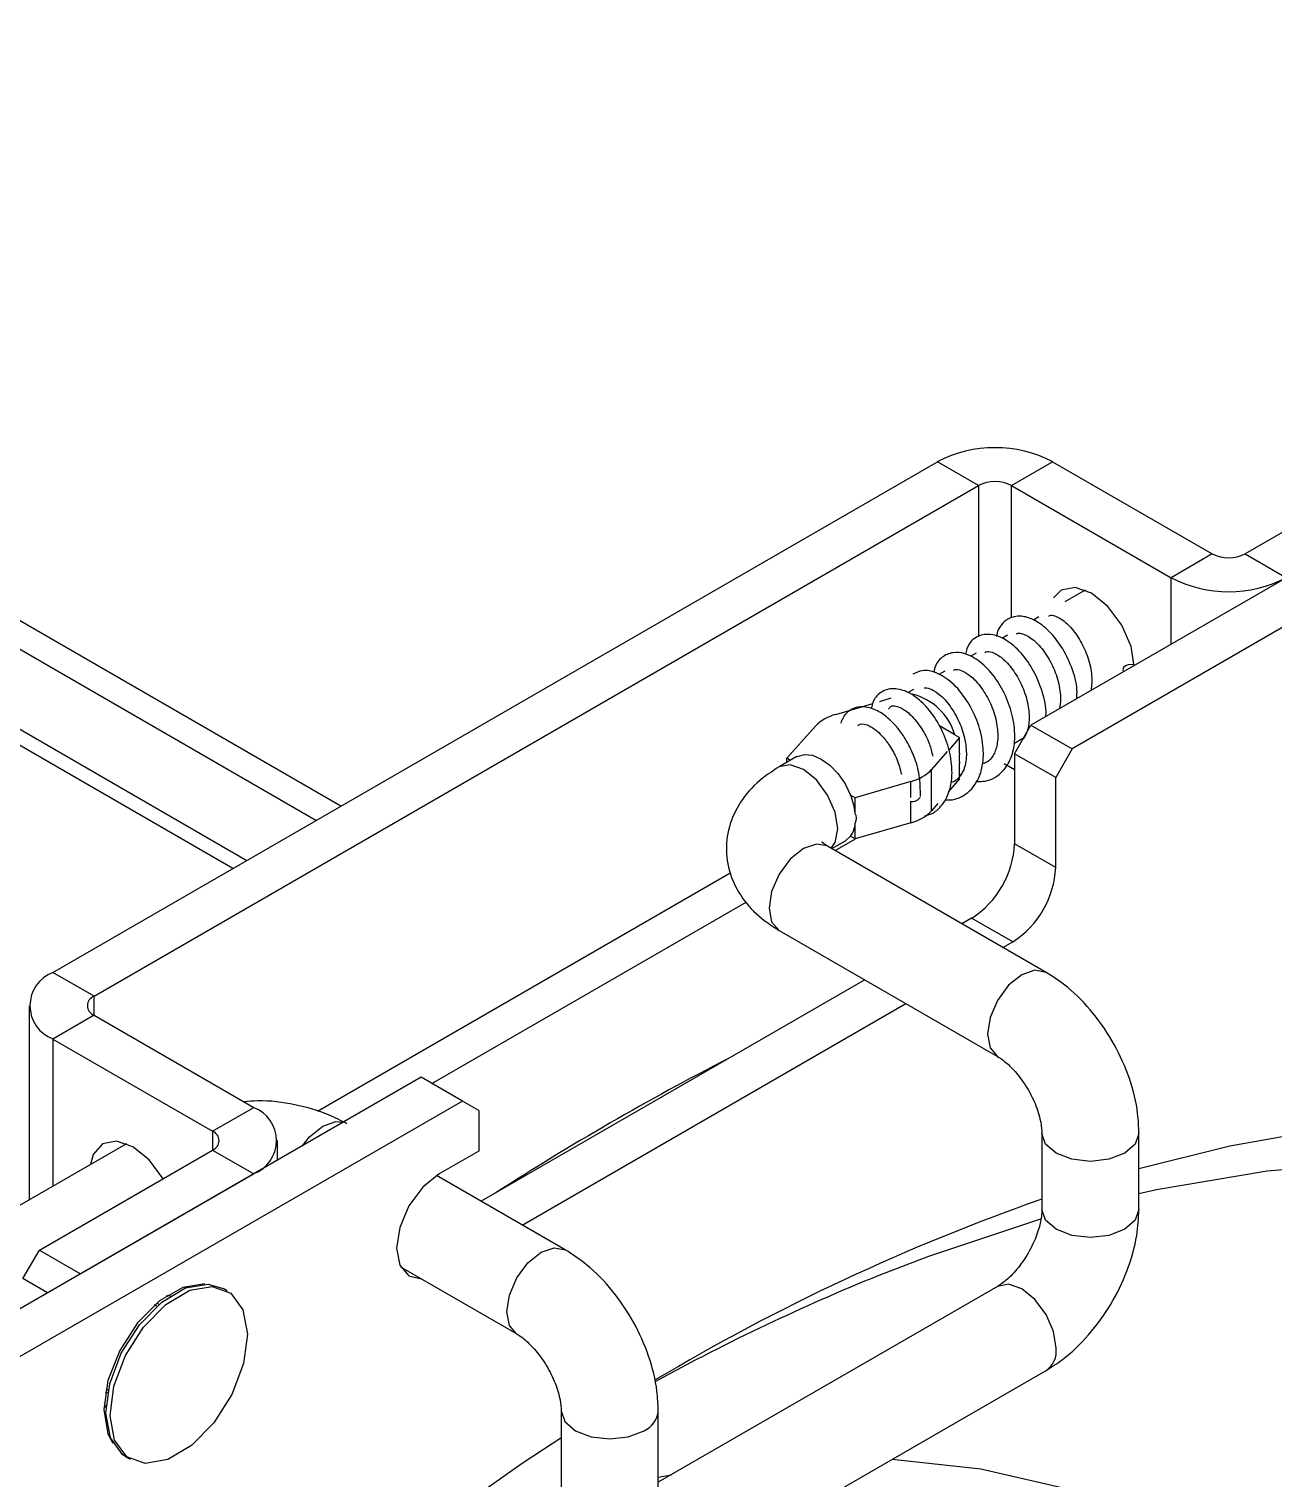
# Model space of a CAD drawing. Extents: x 17.3 to 113.1, y 4.8 to 84.5.
# Drawn here: x 31.877 to 33.478, y 65.583 to 67.448 of the extents above; entities that cross this region are included whole.
import ezdxf

# ---------------------------------------------------------------- set-up
doc = ezdxf.new("R2010")
doc.units = 0
doc.header["$MEASUREMENT"] = 0
doc.layers.add('OBJECT', color=7, linetype='CONTINUOUS')

msp = doc.modelspace()

# ---------------------------------------------------------------- linework, layer by layer
at = {"layer": 'OBJECT'}
for p, q in [((32.2784, 66.4475), (29.8971, 67.8222)), ((32.2465, 66.4291), (29.9007, 67.7833)), ((32.1395, 66.3673), (29.8856, 67.6684)), ((29.9142, 67.6727), (32.1575, 66.3777)), ((31.9078, 66.2335), (33.0463, 66.8907)), ((33.0993, 66.8601), (33.0463, 66.8907)), ((33.1417, 66.8601), (33.1947, 66.8907)), ((33.7827, 66.9072), (33.1668, 66.5517)), ((33.1947, 66.8907), (33.4002, 66.7722)), ((33.6653, 66.9007), (33.4426, 66.7722)), ((33.8356, 66.8767), (33.2198, 66.5211)), ((31.9608, 66.2029), (33.0993, 66.8601)), ((33.0993, 66.8601), (33.0993, 66.6658)), ((33.1417, 66.8601), (33.3471, 66.7415)), ((33.1417, 66.6898), (33.1417, 66.8601)), ((33.4002, 66.7722), (33.3471, 66.7415)), ((33.4426, 66.7722), (33.4956, 66.7415)), ((33.3471, 66.6558), (33.3471, 66.7415)), ((33.2367, 66.7254), (33.2104, 66.7102)), ((33.1771, 66.691), (33.1701, 66.687)), ((33.1366, 66.6677), (33.1291, 66.6633)), ((33.0962, 66.6444), (33.0885, 66.6399)), ((33.0558, 66.621), (33.0483, 66.6167)), ((33.0154, 66.5977), (33.0078, 66.5933)), ((32.9154, 66.5654), (32.9634, 66.5797)), ((32.9721, 66.5823), (32.987, 66.5867)), ((32.8526, 66.5091), (32.8894, 66.5505)), ((33.0689, 66.5394), (33.0489, 66.5509)), ((33.075, 66.5359), (33.0609, 66.5197)), ((33.0689, 66.5394), (33.075, 66.5359)), ((33.075, 66.5158), (33.075, 66.5359)), ((33.1456, 66.515), (33.1668, 66.5517)), ((33.1668, 66.5517), (33.2198, 66.5211)), ((33.0591, 66.5177), (33.0387, 66.4945)), ((33.1449, 66.5281), (33.1573, 66.5353)), ((33.2198, 66.5211), (33.1986, 66.4844)), ((32.8656, 66.5112), (32.8426, 66.4979)), ((32.8573, 66.5064), (32.8526, 66.5091)), ((32.8526, 66.5037), (32.8526, 66.5091)), ((33.075, 66.4828), (33.075, 66.5029)), ((33.1321, 66.5023), (33.1456, 66.4945)), ((33.1986, 66.4844), (33.1456, 66.515)), ((33.1456, 66.515), (33.1456, 66.399)), ((33.0387, 66.4414), (33.0387, 66.4945)), ((33.075, 66.4828), (33.0607, 66.4664)), ((33.075, 66.4878), (33.0766, 66.4887)), ((33.1986, 66.3685), (33.1986, 66.4844)), ((32.9407, 66.4583), (32.9346, 66.4618)), ((33.0123, 66.4792), (32.9407, 66.4583)), ((33.0123, 66.4584), (33.0123, 66.4792)), ((32.9407, 66.4382), (32.9407, 66.4583)), ((33.0123, 66.4262), (33.0123, 66.4539)), ((33.0468, 66.4507), (33.0387, 66.4414)), ((33.0123, 66.4262), (32.9407, 66.4052)), ((32.9407, 66.4052), (32.9407, 66.4253)), ((32.9148, 66.3903), (32.9408, 66.4052)), ((32.9281, 66.4029), (32.9346, 66.4087)), ((32.9407, 66.4052), (32.9346, 66.4087)), ((32.9051, 66.3959), (32.9044, 66.3963)), ((33.1862, 66.2336), (32.9051, 66.3959)), ((32.9105, 66.3928), (32.9281, 66.4029)), ((33.1986, 66.3685), (33.1456, 66.399)), ((32.7803, 66.3616), (32.2483, 66.0545)), ((32.3958, 66.0906), (32.8, 66.324)), ((33.0904, 66.3035), (33.0778, 66.2962)), ((33.1434, 66.2729), (33.0904, 66.3035)), ((32.8426, 66.2876), (33.1237, 66.1254)), ((33.1307, 66.2656), (33.1434, 66.2729)), ((31.9608, 66.2029), (31.9078, 66.2335)), ((32.9528, 66.224), (32.4591, 65.939)), ((31.9608, 66.1784), (31.9608, 66.2029)), ((31.8771, 66.1907), (31.8771, 65.9405)), ((32.512, 65.9084), (33.0057, 66.1934)), ((31.9608, 66.1784), (31.9078, 66.1478)), ((31.9608, 66.1784), (32.1663, 66.0598)), ((31.9078, 66.1478), (32.1132, 66.0292)), ((31.9078, 66.1478), (31.9078, 65.9583)), ((32.3819, 66.0986), (31.5186, 65.6002)), ((32.4349, 66.068), (32.3819, 66.0986)), ((32.4349, 66.068), (31.5715, 65.5696)), ((32.1132, 66.0292), (32.1663, 66.0598)), ((32.4561, 66.0558), (32.4349, 66.068)), ((32.4561, 66.0558), (32.4561, 66.0035)), ((32.1132, 66.0292), (32.1132, 66.0047)), ((32.197, 65.9919), (32.197, 66.017)), ((33.1808, 66.0264), (33.1808, 65.9284)), ((33.3058, 65.9284), (33.3058, 66.0264)), ((32.0028, 66.0131), (31.7363, 65.8593)), ((31.8905, 65.8761), (32.1132, 66.0047)), ((32.1132, 66.0047), (32.1663, 65.9741)), ((32.4561, 66.0035), (32.4052, 65.9741)), ((31.9435, 65.8455), (32.1663, 65.9741)), ((32.5674, 65.8764), (32.4018, 65.9721)), ((31.8693, 65.8394), (31.8905, 65.8761)), ((31.8905, 65.8761), (31.9435, 65.8455)), ((32.3552, 65.8546), (32.505, 65.7682)), ((31.9011, 65.821), (31.8693, 65.8394)), ((32.1323, 65.8237), (32.1269, 65.8268)), ((33.1237, 65.8294), (32.6871, 65.5774)), ((32.0419, 65.8083), (32.0443, 65.8063)), ((32.0416, 65.8039), (32.0387, 65.8056)), ((32.7442, 65.4661), (33.1862, 65.7212)), ((31.9762, 65.6973), (31.9791, 65.6957)), ((31.9784, 65.6921), (31.9754, 65.6932)), ((32.5621, 65.6692), (32.5621, 65.5712)), ((32.6871, 65.5712), (32.6871, 65.6692)), ((32.0019, 65.6103), (32.0073, 65.6072)), ((32.6871, 65.5839), (32.7039, 65.5871))]:
    msp.add_line(p, q, dxfattribs=at)
at = {"layer": 'OBJECT', "flags": 128}
for points in [[(33.2997, 66.6275), (33.2956, 66.6528), (33.2836, 66.6804), (33.2657, 66.7045), (33.2446, 66.7215), (33.2235, 66.7289), (33.2056, 66.7254), (33.1957, 66.7155)], [(33.2997, 66.6295), (33.2962, 66.6298), (33.292, 66.6293), (33.2884, 66.628), (33.286, 66.6259), (33.2852, 66.6235), (33.286, 66.621), (33.2863, 66.6207)], [(32.8738, 66.4948), (32.8569, 66.5007), (32.8426, 66.4979), (32.8426, 66.4979)], [(32.8656, 66.5112), (32.8661, 66.5115), (32.8752, 66.5141), (32.8856, 66.5129), (32.8968, 66.5081), (32.908, 66.5), (32.9185, 66.4891), (32.9275, 66.4761), (32.9346, 66.4618)], [(32.9097, 66.3932), (32.9147, 66.4007), (32.918, 66.4183), (32.9147, 66.4398), (32.9051, 66.4618), (32.8908, 66.4812), (32.8738, 66.4948)], [(32.8738, 66.3928), (32.8569, 66.3791), (32.8426, 66.3598), (32.833, 66.3377), (32.8297, 66.3162), (32.833, 66.2986), (32.8426, 66.2876), (32.8426, 66.2876)], [(32.9044, 66.3963), (32.8908, 66.3987), (32.8738, 66.3928)], [(33.1549, 66.2305), (33.138, 66.2169), (33.1237, 66.1975), (33.1141, 66.1754), (33.1107, 66.154), (33.1141, 66.1364), (33.1237, 66.1254), (33.1239, 66.1252)], [(33.1862, 66.2336), (33.1718, 66.2364), (33.1549, 66.2305)], [(32.2286, 66.0101), (32.2382, 66.022), (32.2551, 66.0356)], [(32.2551, 66.0356), (32.272, 66.0415), (32.2816, 66.0407)], [(35.1254, 64.3224), (35.1206, 64.497), (35.1059, 64.6652), (35.0817, 64.8264), (35.0478, 64.98), (35.0045, 65.1253), (34.952, 65.2617), (34.8903, 65.3887), (34.8199, 65.5058), (34.741, 65.6125), (34.6538, 65.7083), (34.5588, 65.793), (34.4564, 65.8661), (34.3468, 65.9274), (34.2307, 65.9765), (34.1084, 66.0134), (33.9804, 66.0378), (33.8474, 66.0497), (33.7097, 66.049), (33.5679, 66.0358), (33.4227, 66.01), (33.3058, 65.9808)], [(32.0497, 65.968), (32.0318, 65.9922), (32.0107, 66.0092), (31.9896, 66.0165), (31.9717, 66.0131), (31.9597, 65.9993), (31.9561, 65.9862)], [(33.2875, 66.0009), (33.2672, 65.9931), (33.2433, 65.9903), (33.2194, 65.9931), (33.1991, 66.0009), (33.1856, 66.0126), (33.1808, 66.0264), (33.1808, 66.0267)], [(33.3058, 66.0264), (33.3011, 66.0126), (33.2875, 66.0009)], [(33.6099, 65.9891), (33.4709, 65.9776), (33.3283, 65.9535), (33.3058, 65.9487)], [(32.4052, 65.9741), (32.3841, 65.9571), (32.3662, 65.933), (32.3542, 65.9054), (32.35, 65.8786), (32.3542, 65.8567), (32.3662, 65.8429), (32.3818, 65.8393)], [(33.2875, 65.9029), (33.2672, 65.8951), (33.2433, 65.8923), (33.2194, 65.8951), (33.1991, 65.9029), (33.1856, 65.9146), (33.1808, 65.9284)], [(33.3058, 65.9284), (33.3011, 65.9146), (33.2875, 65.9029)], [(33.1792, 65.916), (33.0348, 65.8681), (32.9711, 65.8435)], [(32.5044, 65.7685), (32.4954, 65.7792), (32.492, 65.7968), (32.4954, 65.8183), (32.505, 65.8404), (32.5193, 65.8597), (32.5362, 65.8733)], [(32.5362, 65.8733), (32.5531, 65.8792), (32.5675, 65.8764), (32.5675, 65.8764)], [(32.1035, 65.8327), (32.1034, 65.8327), (32.0752, 65.8282), (32.0451, 65.8109), (32.0168, 65.7827), (31.9938, 65.747), (31.9787, 65.7083), (31.9735, 65.671), (31.9787, 65.6398), (31.9852, 65.6276)], [(31.981, 65.704), (31.9959, 65.7435), (32.0192, 65.7801), (32.0479, 65.8093), (32.0786, 65.8275), (32.1076, 65.8325), (32.1269, 65.8268)], [(31.9863, 65.7009), (32.0013, 65.7405), (32.0245, 65.777), (32.0532, 65.8062), (32.0839, 65.8244), (32.1129, 65.8295), (32.1367, 65.8208), (32.1524, 65.7994), (32.1582, 65.7679), (32.1532, 65.7301), (32.1383, 65.6905), (32.115, 65.6539), (32.0863, 65.6248), (32.0556, 65.6066), (32.0266, 65.6015), (32.0029, 65.6102), (31.9871, 65.6315), (31.9814, 65.663), (31.9863, 65.7009)], [(33.1991, 65.7498), (33.1958, 65.7713), (33.1862, 65.7934), (33.1718, 65.8127), (33.1549, 65.8263), (33.138, 65.8322), (33.1237, 65.8294)], [(32.0591, 65.8174), (32.0553, 65.8172), (32.0535, 65.8169)], [(32.0019, 65.6103), (31.9975, 65.6132), (31.9818, 65.6346), (31.9761, 65.6661), (31.981, 65.704)], [(31.9738, 65.6789), (31.9745, 65.6771), (31.9762, 65.6738)], [(32.5621, 65.6692), (32.5668, 65.6554), (32.5804, 65.6437), (32.6007, 65.6359), (32.6246, 65.6331), (32.6485, 65.6359), (32.6688, 65.6437)], [(32.5629, 65.635), (32.5117, 65.6014), (32.3589, 65.4935), (32.2076, 65.3754), (32.0582, 65.2473), (31.9115, 65.1099), (31.7679, 64.9637), (31.6281, 64.8093), (31.4927, 64.6473), (31.3621, 64.4783), (31.2369, 64.3031), (31.1176, 64.1223), (31.0047, 63.9368), (30.8987, 63.7471), (30.7999, 63.5541), (30.7088, 63.3586), (30.6257, 63.1614), (30.5858, 63.0584)], [(32.9883, 65.607), (33.1023, 65.5945), (33.2123, 65.5693), (33.3163, 65.5314), (33.4137, 65.4812), (33.5041, 65.4189), (33.5869, 65.3448), (33.6617, 65.2594), (33.7281, 65.1631), (33.7856, 65.0564), (33.8341, 64.9399), (33.8732, 64.8143), (33.9027, 64.6802), (33.9225, 64.5383), (33.9324, 64.3896), (33.9324, 64.2346), (33.9225, 64.0744), (33.9027, 63.9098), (33.8732, 63.7416), (33.8341, 63.5708), (33.7856, 63.3984), (33.7281, 63.2252)]]:
    msp.add_lwpolyline(points, dxfattribs=at)
at = {"layer": 'OBJECT'}
for centre, radius, start, end in [((33.1205, 66.7474), 0.1614, 62.6098, 117.3903), ((33.1205, 66.8192), 0.0461, 62.6103, 117.3897), ((33.4214, 66.8131), 0.0461, 242.6088, 297.3912), ((33.4214, 66.8848), 0.1614, 242.6096, 297.3903), ((32.9952, 66.5168), 0.0771, 17.0507, 75.8939), ((32.9293, 66.5113), 0.0559, 104.4492, 135.5454), ((32.9987, 66.5334), 0.0559, 284.1507, 315.8439), ((32.8534, 66.4283), 0.0878, 6.4859, 22.4459), ((33.014, 66.4662), 0.0126, 258.2575, 323.0804), ((32.907, 66.4283), 0.0338, 324.6791, 354.9719), ((32.9987, 66.4803), 0.0559, 284.1507, 315.8439), ((33.0259, 66.4045), 0.1199, 302.6055, 357.3945), ((33.0788, 66.3739), 0.1199, 302.6055, 357.3945), ((31.9241, 66.1907), 0.0458, 110.7834, 249.2164), ((31.9655, 66.1907), 0.0131, 110.7845, 249.2156), ((34.4102, 62.9479), 3.5701, 117.2153, 122.7793), ((32.15, 66.017), 0.0458, 290.7835, 69.2168), ((32.1086, 66.017), 0.0131, 290.7818, 69.2182), ((34.093, 63.341), 2.756, 109.3276, 120.7655), ((33.9923, 63.3209), 2.7215, 112.0381, 118.7438), ((33.17, 65.7458), 0.0294, 303.3978, 7.9137), ((32.6571, 65.6714), 0.03, 292.8301, 355.8682)]:
    msp.add_arc(centre, radius, start, end, dxfattribs=at)
for centre, major_axis, ratio, start_param, end_param in [((33.1649, 66.6118), (0.0869, 0.1136), 0.226147, 2.727678, 2.980829), ((32.7631, 66.3799), (0.1784, 0.0563), 0.261001, 6.074386, 6.327538)]:
    msp.add_ellipse(centre, major_axis=major_axis, ratio=ratio, start_param=start_param, end_param=end_param, dxfattribs=at)
for points, knots in [([(33.2257, 66.5857), (33.2259, 66.5894), (33.2268, 66.6024), (33.2198, 66.6267), (33.2062, 66.6541), (33.1885, 66.6757), (33.1705, 66.6881), (33.1563, 66.6923), (33.1443, 66.6917), (33.1341, 66.6873), (33.127, 66.6792), (33.1232, 66.672), (33.1227, 66.6673), (33.1226, 66.666)], [0, 0, 0, 0, 0.056233, 0.195922, 0.329488, 0.470331, 0.596696, 0.698239, 0.761907, 0.837936, 0.911788, 0.974901, 1, 1, 1, 1]), ([(33.1897, 66.692), (33.1907, 66.6927), (33.1926, 66.6942), (33.2044, 66.6899), (33.218, 66.6785), (33.231, 66.6603), (33.2409, 66.6385), (33.246, 66.6156), (33.2448, 66.6025), (33.2442, 66.5964)], [0, 0, 0, 0, 0.119749, 0.25917, 0.412314, 0.560941, 0.705673, 0.861714, 1, 1, 1, 1]), ([(33.1859, 66.5627), (33.186, 66.5639), (33.1871, 66.5739), (33.182, 66.595), (33.1708, 66.6222), (33.1544, 66.6459), (33.1357, 66.6618), (33.1184, 66.6689), (33.1044, 66.6688), (33.0937, 66.6636), (33.0856, 66.6556), (33.0837, 66.6476), (33.0826, 66.643)], [0, 0, 0, 0, 0.017472, 0.156249, 0.284256, 0.418511, 0.557659, 0.67444, 0.777609, 0.840498, 0.907482, 1, 1, 1, 1]), ([(33.1479, 66.6688), (33.1482, 66.6691), (33.1495, 66.6701), (33.1541, 66.6704), (33.1667, 66.665), (33.181, 66.6512), (33.1938, 66.6312), (33.2027, 66.608), (33.2057, 66.5873), (33.2041, 66.5768), (33.2035, 66.5729)], [0, 0, 0, 0, 0.03913, 0.165232, 0.312025, 0.461129, 0.609864, 0.759941, 0.910469, 1, 1, 1, 1]), ([(33.0956, 66.4789), (33.1019, 66.4792), (33.113, 66.4796), (33.1257, 66.4876), (33.1356, 66.4979), (33.1431, 66.5129), (33.147, 66.5347), (33.1445, 66.5618), (33.1348, 66.5902), (33.1199, 66.6152), (33.1014, 66.6344), (33.083, 66.6444), (33.0663, 66.6464), (33.051, 66.6395), (33.0429, 66.6294), (33.0423, 66.6212), (33.0422, 66.6194)], [0, 0, 0, 0, 0.071119, 0.124139, 0.17034, 0.237797, 0.31083, 0.404319, 0.493343, 0.579471, 0.671251, 0.761492, 0.831555, 0.898864, 0.977494, 1, 1, 1, 1]), ([(33.1072, 66.6453), (33.1081, 66.6459), (33.1098, 66.6472), (33.1187, 66.6457), (33.1318, 66.6371), (33.1451, 66.6218), (33.1566, 66.6011), (33.1636, 66.5786), (33.165, 66.5589), (33.1627, 66.5431), (33.1587, 66.5372), (33.1567, 66.5342)], [0, 0, 0, 0, 0.099346, 0.215083, 0.327785, 0.450791, 0.575895, 0.701197, 0.814479, 0.90819, 1, 1, 1, 1]), ([(33.0562, 66.4556), (33.0594, 66.4555), (33.0667, 66.4552), (33.0777, 66.4594), (33.091, 66.4686), (33.1008, 66.484), (33.1059, 66.505), (33.1056, 66.5295), (33.0982, 66.5583), (33.084, 66.5856), (33.0656, 66.6075), (33.0456, 66.62), (33.0283, 66.6237), (33.0188, 66.6191), (33.0149, 66.6172)], [0, 0, 0, 0, 0.040911, 0.093907, 0.154372, 0.252983, 0.323507, 0.417968, 0.525359, 0.627619, 0.733521, 0.842131, 0.935547, 1, 1, 1, 1]), ([(33.067, 66.6219), (33.0673, 66.6222), (33.0687, 66.6238), (33.0732, 66.6237), (33.0845, 66.6189), (33.0971, 66.6081), (33.1097, 66.5906), (33.1198, 66.5685), (33.1245, 66.5461), (33.124, 66.5264), (33.1184, 66.5117), (33.1119, 66.5043), (33.1064, 66.5025), (33.1045, 66.5019)], [0, 0, 0, 0, 0.03006, 0.138889, 0.223349, 0.320317, 0.431398, 0.540721, 0.649882, 0.749524, 0.847254, 0.945137, 1, 1, 1, 1]), ([(33.0301, 66.4351), (33.034, 66.4361), (33.0424, 66.4383), (33.0517, 66.4477), (33.0599, 66.4605), (33.0649, 66.4772), (33.0657, 66.4998), (33.0608, 66.5263), (33.0488, 66.5536), (33.0325, 66.5765), (33.0138, 66.5923), (32.9982, 66.5985), (32.9858, 66.5988), (32.9745, 66.5955), (32.9645, 66.5865), (32.962, 66.577), (32.9609, 66.5727)], [0, 0, 0, 0, 0.048349, 0.107018, 0.158273, 0.232015, 0.30626, 0.399826, 0.494099, 0.589911, 0.68162, 0.772219, 0.817149, 0.860816, 0.936464, 1, 1, 1, 1]), ([(33.0292, 66.5999), (33.0314, 66.5998), (33.0356, 66.5998), (33.048, 66.5928), (33.0613, 66.5793), (33.0738, 66.5588), (33.0822, 66.5352), (33.0846, 66.5123), (33.0813, 66.4943), (33.0737, 66.4835), (33.0689, 66.4789), (33.0645, 66.4784), (33.0641, 66.4784)], [0, 0, 0, 0, 0.100916, 0.194878, 0.315132, 0.437659, 0.55658, 0.678758, 0.794374, 0.889406, 0.988791, 1, 1, 1, 1]), ([(33.0244, 66.4601), (33.0244, 66.469), (33.0245, 66.4859), (33.0172, 66.5107), (33.0079, 66.53), (32.9961, 66.5478), (32.9818, 66.5628), (32.9646, 66.5732), (32.9495, 66.5764), (32.9367, 66.5731), (32.9266, 66.5659), (32.9234, 66.5583), (32.9216, 66.5539)], [0, 0, 0, 0, 0.131186, 0.245126, 0.339222, 0.417875, 0.539852, 0.647255, 0.766651, 0.836629, 0.904253, 1, 1, 1, 1]), ([(32.9835, 66.5721), (32.9844, 66.5735), (32.9862, 66.5764), (32.9899, 66.5772), (32.9999, 66.5745), (33.0127, 66.5652), (33.0258, 66.5487), (33.0362, 66.5296), (33.0391, 66.517), (33.0403, 66.5117)], [0, 0, 0, 0, 0.132291, 0.279135, 0.401374, 0.558725, 0.728339, 0.886208, 1, 1, 1, 1]), ([(32.944, 66.5508), (32.9456, 66.5524), (32.948, 66.5549), (32.9593, 66.5509), (32.9674, 66.5454), (32.9757, 66.5377), (32.9853, 66.5253), (32.9949, 66.5082), (32.9984, 66.4951), (33.0001, 66.4885)], [0, 0, 0, 0, 0.2683018, 0.4021238, 0.4789764, 0.5783754, 0.7043826, 0.8524214, 1, 1, 1, 1]), ([(32.8426, 66.4979), (32.8353, 66.4933), (32.8172, 66.4817), (32.7945, 66.4578), (32.7781, 66.4258), (32.7727, 66.3905), (32.7795, 66.3556), (32.7971, 66.3246), (32.8191, 66.3024), (32.836, 66.2918), (32.8426, 66.2876)], [0, 0, 0, 0, 0.095822, 0.239919, 0.37467, 0.506203, 0.644593, 0.777335, 0.913586, 1, 1, 1, 1]), ([(32.9051, 66.3959), (32.9031, 66.3972), (32.8983, 66.4004), (32.8979, 66.401), (32.8977, 66.4014)], [0, 0, 0, 0, 0.421089, 1, 1, 1, 1]), ([(33.3058, 66.0264), (33.3055, 66.0349), (33.3045, 66.058), (33.2948, 66.0971), (33.2752, 66.1413), (33.2477, 66.1818), (33.2174, 66.2133), (33.1955, 66.2276), (33.1862, 66.2336)], [0, 0, 0, 0, 0.107644, 0.294549, 0.481453, 0.669065, 0.859792, 1, 1, 1, 1]), ([(33.1237, 66.1254), (33.1261, 66.1238), (33.1323, 66.1199), (33.145, 66.1083), (33.1593, 66.09), (33.1716, 66.0675), (33.1789, 66.0457), (33.1807, 66.0324), (33.1808, 66.0273), (33.1808, 66.0264)], [0, 0, 0, 0, 0.103114, 0.260955, 0.434626, 0.620132, 0.807616, 0.964025, 1, 1, 1, 1]), ([(32.2864, 66.0387), (32.2789, 66.0426), (32.2583, 66.0534), (32.2197, 66.0641), (32.1816, 66.0694), (32.1598, 66.0675), (32.154, 66.0669)], [0, 0, 0, 0, 0.195727, 0.535571, 0.875416, 1, 1, 1, 1]), ([(33.1808, 65.9284), (33.1807, 65.9255), (33.1804, 65.9182), (33.1767, 65.9013), (33.168, 65.8799), (33.1547, 65.858), (33.1395, 65.8408), (33.1288, 65.8325), (33.1245, 65.8299), (33.1237, 65.8294)], [0, 0, 0, 0, 0.10312, 0.260965, 0.434649, 0.620161, 0.807641, 0.964039, 1, 1, 1, 1]), ([(33.1862, 65.7212), (33.1933, 65.7257), (33.2129, 65.7381), (33.2418, 65.7661), (33.2704, 65.8052), (33.2917, 65.8492), (33.3038, 65.8912), (33.3052, 65.9173), (33.3058, 65.9284)], [0, 0, 0, 0, 0.107647, 0.294549, 0.481452, 0.669064, 0.859789, 1, 1, 1, 1]), ([(32.6871, 65.6692), (32.6867, 65.6777), (32.6858, 65.7009), (32.676, 65.7399), (32.6564, 65.7841), (32.629, 65.8246), (32.5987, 65.8561), (32.5767, 65.8704), (32.5674, 65.8764)], [0, 0, 0, 0, 0.107644, 0.294549, 0.481453, 0.669065, 0.859792, 1, 1, 1, 1]), ([(32.505, 65.7682), (32.5074, 65.7666), (32.5136, 65.7627), (32.5263, 65.7511), (32.5406, 65.7328), (32.5528, 65.7104), (32.5602, 65.6886), (32.562, 65.6752), (32.5621, 65.6702), (32.5621, 65.6692)], [0, 0, 0, 0, 0.103114, 0.260955, 0.434626, 0.620132, 0.807616, 0.964025, 1, 1, 1, 1])]:
    msp.add_open_spline(points, degree=3, knots=knots, dxfattribs=at)

doc.saveas('drawing.dxf')
